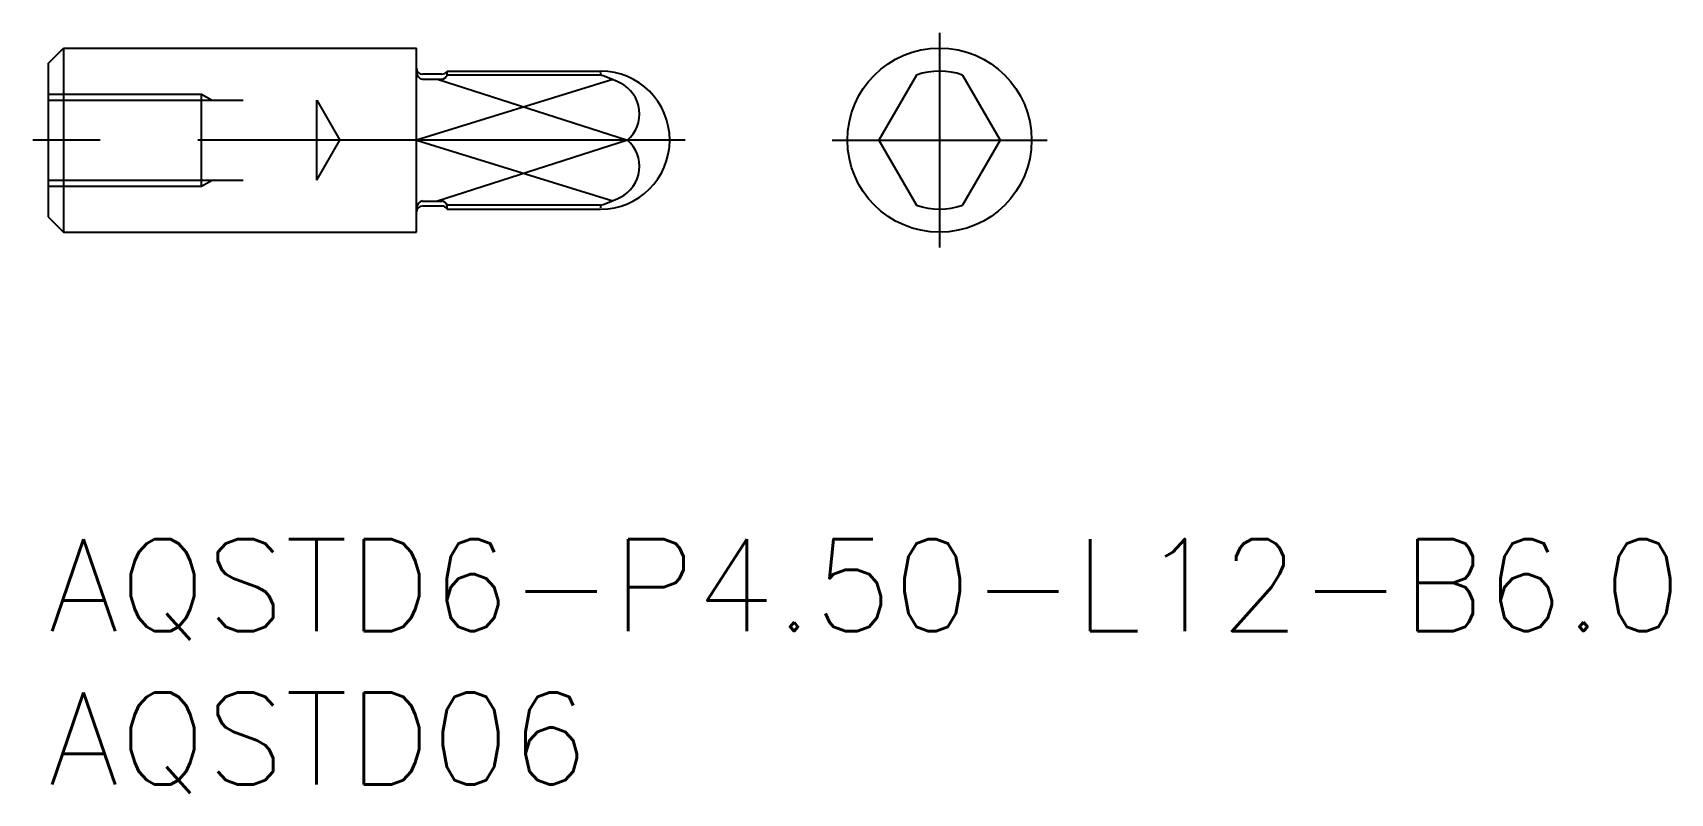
# Model space of a CAD drawing. Extents: x -0.5 to 52.8, y -8.3 to 16.5.
import ezdxf

# ---------------------------------------------------------------- set-up
doc = ezdxf.new("R2010")
doc.units = 0
doc.header["$LTSCALE"] = 0.5
doc.linetypes.add('CENTER', pattern=[50.8, 31.75, -6.35, 6.35, -6.35])
doc.linetypes.add('DASHED', pattern=[19.05, 12.7, -6.35])
for name, color, linetype in [('MSM_CENTER', 1, 'CENTER'), ('MSM_CONTINUOUS', 7, 'CONTINUOUS'), ('MSM_DASHED', 4, 'DASHED'), ('MSM_NARROW', 5, 'CONTINUOUS'), ('MSM_PART_NUMBER', 7, 'CONTINUOUS')]:
    doc.layers.add(name, color=color, linetype=linetype)
doc.styles.get("Standard").update_dxf_attribs({"font": 'txt.shx', "height": 1, "bigfont": 'bigfont.shx'})

# ---------------------------------------------------------------- blocks, each defined once
blk = doc.blocks.new('*U19')
at = {"layer": 'MSM_PART_NUMBER'}
blk.add_text('AQSTD6-P4.50-L12-B6.0', height=3, dxfattribs=at).set_placement((0, -3))
blk = doc.blocks.new('*U20')
at = {"layer": 'MSM_PART_NUMBER'}
blk.add_text('AQSTD06', height=3, dxfattribs=at).set_placement((0, -8))

msp = doc.modelspace()

# ---------------------------------------------------------------- linework, layer by layer
at = {"layer": 'MSM_CENTER'}
for p, q in [((29.04, 16.5), (29.04, 9.5)), ((20.75, 13), (-0.5, 13)), ((25.54, 13), (32.54, 13))]:
    msp.add_line(p, q, dxfattribs=at)
at = {"layer": 'MSM_CONTINUOUS'}
for p, q in [((0, 15.5), (0.5, 16)), ((0, 15.5), (0, 10.5)), ((0.5, 16), (12, 16)), ((0.5, 16), (0.5, 10)), ((12, 10), (12, 16)), ((12.827, 15.15), (12.2, 15.15)), ((12.2, 14.984), (12.827, 14.984)), ((13, 15.25), (18, 15.25)), ((13, 15.121), (13, 15.25)), ((18, 15.121), (13, 15.121)), ((28.29, 15.121), (27.065, 13)), ((29.79, 15.121), (31.015, 13)), ((18.87, 13), (12, 13)), ((27.065, 13), (28.29, 10.879)), ((31.015, 13), (29.79, 10.879)), ((12.2, 11.016), (12.827, 11.016)), ((12.827, 10.85), (12.2, 10.85)), ((18, 10.879), (13, 10.879)), ((13, 10.75), (13, 10.879)), ((13, 10.75), (18, 10.75)), ((0, 10.5), (0.5, 10)), ((0.5, 10), (12, 10))]:
    msp.add_line(p, q, dxfattribs=at)
msp.add_circle((29.04, 13), 3, dxfattribs=at)
for centre, radius, start, end in [((12.2, 15.35), 0.2, 180, 270), ((12.246, 15.227), 0.248, 185.6139, 259.2015), ((12.827, 15.35), 0.2, 270, 330), ((12.798, 15.197), 0.215, 277.5739, 339.4397), ((18, 13), 2.25, 270, 90), ((16.548, 10.635), 4.715, 63.6214, 72.0685), ((29.04, 13), 2.25, 70.5288, 109.4712), ((18.145, 13.855), 1.121, 310.2906, 63.6214), ((18.145, 12.145), 1.121, 296.3786, 49.7094), ((12.246, 10.773), 0.248, 100.7985, 174.3861), ((12.2, 10.65), 0.2, 90, 180), ((12.798, 10.803), 0.215, 20.5603, 82.4261), ((12.827, 10.65), 0.2, 30, 90), ((16.548, 15.365), 4.715, 287.9315, 296.3786), ((29.04, 13), 2.25, 250.5288, 289.4712)]:
    msp.add_arc(centre, radius, start, end, dxfattribs=at)
at = {"layer": 'MSM_DASHED'}
for p, q in [((0, 14.5), (5, 14.5)), ((5, 14.5), (5.346, 14.3)), ((5, 11.5), (5, 14.5)), ((0, 14.3), (8.749, 14.3)), ((8.749, 11.7), (8.749, 14.3)), ((8.749, 14.3), (9.5, 13)), ((8.749, 11.7), (9.5, 13)), ((0, 11.7), (8.749, 11.7)), ((0, 11.5), (5, 11.5)), ((5, 11.5), (5.346, 11.7))]:
    msp.add_line(p, q, dxfattribs=at)
at = {"layer": 'MSM_NARROW'}
for p, q in [((18.394, 14.974), (12, 13)), ((12.683, 14.984), (18.87, 13)), ((18, 15.205), (18, 15.141)), ((12, 13), (18.394, 11.026)), ((18.87, 13), (12.683, 11.016)), ((18, 10.859), (18, 10.795))]:
    msp.add_line(p, q, dxfattribs=at)

# ---------------------------------------------------------------- block references
at = {"layer": 'MSM_CONTINUOUS'}
for name in ['*U19', '*U20']:
    msp.add_blockref(name, (0, 0), dxfattribs=at)

doc.saveas('drawing.dxf')
